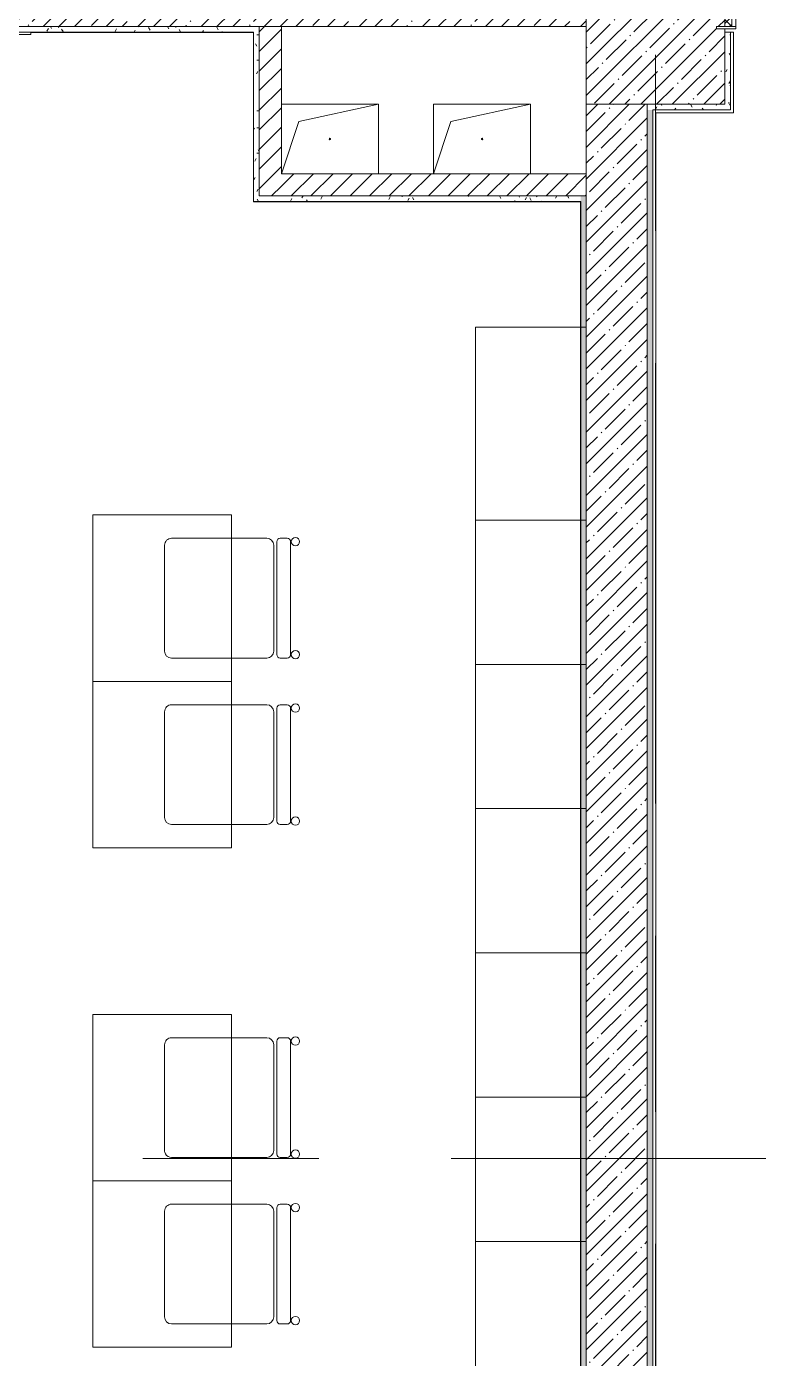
# Model space of a CAD drawing. Header units: millimetres. Extents: x 35111 to 235598, y -8553 to 29000.
# Drawn here: x 63391 to 66031, y 2880 to 7680 of the extents above; entities that cross this region are included whole.
import ezdxf

# ---------------------------------------------------------------- set-up
doc = ezdxf.new("R2010")
doc.units = ezdxf.units.MM
doc.linetypes.add('Осевая', pattern=[3175, 635, -476.25, 1587.5, -476.25])
for name, color, linetype, lineweight in [('A-DOOR', 7, 'Continuous', 9), ('A-DOOR-1', 7, 'Continuous', 13), ('A-DOOR-FRAM', 7, 'Continuous', 13), ('A-DOOR-FRAM-1', 7, 'Continuous', 9), ('A-GENM', 7, 'Continuous', 9), ('A-WALL', 7, 'Continuous', 9), ('I-WALL', 7, 'Continuous', 9), ('S-COLS', 7, 'Continuous', 9), ('Оси-2', 7, 'Осевая', 9)]:
    doc.layers.add(name, color=color, linetype=linetype, lineweight=lineweight)
for name, color, linetype, lineweight, true_color in [('A-WALL-1', 7, 'Continuous', 9, 0x3c3c3c), ('A-WALL-FNSH-1', 7, 'Continuous', 9, 0x3c3c3c), ('I-FURN-1', 7, 'Continuous', 9, 0xf0f0f0)]:
    doc.layers.add(name, color=color, linetype=linetype, lineweight=lineweight, true_color=true_color)
pattern_1 = [(45, (0, 0), (-57.02463, 57.02463), []), (45, (57.025, 0), (-57.02463, 57.02463), [100.806, -20.161, 3.353, -16.808])]
pattern_2 = [(45, (0, 0), (-35.35534, 35.35534), [])]
pattern_3 = [(0, (0, 0), (121.92, 30.48), [10.058, -81.382, 10.058, -81.382, -487.68]), (0, (0, 0), (121.92, 30.48), [-182.88, 10.058, -172.822, 10.058, -81.382, -213.36]), (0, (0, 0), (121.92, 30.48), [-457.2, 10.058, -50.902, 10.058, -142.342]), (120, (45.72, 15.24), (-87.356454, 90.345817), [10.058, -81.382, 10.058, -81.382, -487.68]), (120, (45.72, 15.24), (-87.356454, 90.345817), [-182.88, 10.058, -172.822, 10.058, -81.382, -213.36]), (120, (45.72, 15.24), (-87.356454, 90.345817), [-457.2, 10.058, -50.902, 10.058, -142.342]), (240, (60.96, 76.2), (-34.563546, -120.825817), [10.058, -81.382, 10.058, -81.382, -487.68]), (240, (60.96, 76.2), (-34.563546, -120.825817), [-182.88, 10.058, -172.822, 10.058, -81.382, -213.36]), (240, (60.96, 76.2), (-34.563546, -120.825817), [-457.2, 10.058, -50.902, 10.058, -142.342])]

# ---------------------------------------------------------------- blocks, each defined once
blk = doc.blocks.new('BSC_Колонна _Прямоугольная - 500х500-V13-План размещения напольных электротехнических лючков и розеток 3 этажа в осях 12-23')
at = {"layer": 'S-COLS'}
h = blk.add_hatch(dxfattribs=at)
h.set_pattern_fill('FP_14', color=256, style=0, pattern_type=2)
h.set_pattern_definition([(45, (-65660, -7650), (-57.02463, 57.02463), []), (45, (-65602.975, -7650), (-57.02463, 57.02463), [100.806, -20.161, 3.353, -16.808])])
h.paths.add_polyline_path([(-250, -250), (250, -250), (250, 22), (220, 22), (220, 30), (250, 30), (250, 250), (-250, 250), (-250, 22)])
for p, q in [((220, 250), (-250, 250)), ((-250, 250), (-250, -250)), ((250, -250), (250, 22)), ((-250, -250), (250, -250))]:
    blk.add_line(p, q, dxfattribs=at)
blk = doc.blocks.new('110_Дверь_СКБ_1Ст_Внутренняя1 - Д-7_л__950x2100h_Туалет-21784696-План размещения напольных электротехнических лючков и розеток 3 этажа в осях 12-23')
at = {"layer": 'A-DOOR'}
h = blk.add_hatch(dxfattribs=at)
h.set_pattern_fill('FP_30', color=256, style=0, pattern_type=2)
h.set_pattern_definition([(135, (1826.41, 174.685), (-14.14214, -14.14214), []), (225, (1826.41, 174.685), (14.14214, -14.14214), [])])
h.paths.add_polyline_path([(487.5, -110), (487.5, 110), (462.5, 110), (462.5, -110)])
at = {"layer": 'A-DOOR-FRAM-1'}
h = blk.add_hatch(dxfattribs=at)
h.set_pattern_fill('FP_31', color=256, style=0, pattern_type=2)
h.set_pattern_definition([(45, (-296.384, 174.685), (-14.1421, 14.1421), []), (135, (-296.384, 174.685), (-14.1421, -14.1421), [])])
h.paths.add_polyline_path([(-437.5, -110), (-437.5, 110), (-462.5, 110), (-462.5, -110)])
at = {"layer": 'A-DOOR'}
blk.add_arc((437.5, 110), 850, 90, 180, dxfattribs=at)
at = {"layer": 'A-DOOR-1'}
for p, q in [((437.5, 960), (397.5, 960)), ((397.5, 960), (397.5, 110)), ((437.5, 110), (437.5, 960)), ((397.5, 110), (437.5, 110))]:
    blk.add_line(p, q, dxfattribs=at)
at = {"layer": 'A-DOOR-FRAM'}
for p, q in [((-422.5, 118), (-492.5, 118)), ((-492.5, 118), (-492.5, 110)), ((-492.5, 110), (-422.5, 110)), ((-437.5, 110), (-462.5, 110)), ((-462.5, 110), (-462.5, -110)), ((-412.5, 110), (-437.5, 110)), ((-437.5, 110), (-437.5, 30)), ((-437.5, -110), (-437.5, 110)), ((-422.5, 110), (-437.5, 110)), ((-437.5, 110), (-437.5, 109)), ((-437.5, 109), (-422.5, 109)), ((-422.5, 110), (-422.5, 118)), ((-422.5, 109), (-422.5, 110)), ((-412.5, 70), (-412.5, 110)), ((437.5, 110), (437.5, 70)), ((462.5, 110), (437.5, 110)), ((517.5, 118), (447.5, 118)), ((447.5, 118), (447.5, 110)), ((462.5, 110), (447.5, 110)), ((447.5, 110), (447.5, 109)), ((447.5, 110), (517.5, 110)), ((447.5, 109), (462.5, 109)), ((462.5, 30), (462.5, 110)), ((487.5, 110), (462.5, 110)), ((462.5, 110), (462.5, -110)), ((462.5, 109), (462.5, 110)), ((487.5, -110), (487.5, 110)), ((517.5, 110), (517.5, 118)), ((-402.5, 70), (-412.5, 70)), ((-402.5, 30), (-402.5, 70)), ((437.5, 70), (427.5, 70)), ((427.5, 70), (427.5, 30)), ((-437.5, 30), (-402.5, 30)), ((-422.5, 30), (-437.5, 30)), ((-437.5, 30), (-437.5, -110)), ((-422.5, -110), (-422.5, 30)), ((427.5, 30), (462.5, 30)), ((462.5, 30), (447.5, 30)), ((447.5, 30), (447.5, -110)), ((462.5, -110), (462.5, 30)), ((-422.5, -110), (-492.5, -110)), ((-492.5, -110), (-492.5, -118)), ((-492.5, -118), (-422.5, -118)), ((-462.5, -110), (-437.5, -110)), ((-437.5, -110), (-422.5, -110)), ((-422.5, -118), (-422.5, -110)), ((447.5, -110), (462.5, -110)), ((517.5, -110), (447.5, -110)), ((447.5, -110), (447.5, -118)), ((447.5, -118), (517.5, -118)), ((462.5, -110), (487.5, -110)), ((517.5, -118), (517.5, -110))]:
    blk.add_line(p, q, dxfattribs=at)
blk = doc.blocks.new('GM_Отверстие прямоугольное _в плите_ - Отверстие-21986452-План размещения напольных электротехнических лючков и розеток 3 этажа в осях 12-23')
at = {"layer": 'A-GENM'}
for p, q in [((-175, 125), (175, 125)), ((175, 125), (-175, 125)), ((-112.5, 62.5), (175, 125)), ((175, 125), (175, -125)), ((175, -125), (175, 125)), ((-175, -125), (-112.5, 62.5))]:
    blk.add_line(p, q, dxfattribs=at)
for start, end in [(360, 180), (180, 360)]:
    blk.add_arc((0, 0), 2.5, start, end, dxfattribs=at)
blk = doc.blocks.new('GM_Отверстие прямоугольное _в плите_ - Отверстие-V51-План размещения напольных электротехнических лючков и розеток 3 этажа в осях 12-23')
at = {"layer": 'A-GENM'}
for p, q in [((-175, -125), (-175, 125)), ((-175, 125), (175, 125)), ((175, 125), (-175, 125)), ((-175, 125), (-175, -125)), ((-112.5, 62.5), (175, 125)), ((175, 125), (175, -125)), ((175, -125), (175, 125)), ((-175, -125), (-112.5, 62.5))]:
    blk.add_line(p, q, dxfattribs=at)
for start, end in [(360, 180), (180, 360)]:
    blk.add_arc((0, 0), 2.5, start, end, dxfattribs=at)
blk = doc.blocks.new('Стол базовый прямоугольный - 1_7а-25476368-План размещения напольных электротехнических лючков и розеток 3 этажа в осях 12-23')
at = {"layer": 'I-FURN-1'}
for p, q in [((250, 300), (-250, 300)), ((-250, 300), (-250, -300)), ((250, -300), (250, 300)), ((-250, -300), (250, -300))]:
    blk.add_line(p, q, dxfattribs=at)
blk = doc.blocks.new('Стул Breuer - 1_9а-V71-План размещения напольных электротехнических лючков и розеток 3 этажа в осях 12-23')
at = {"layer": 'I-FURN-1'}
for p, q in [((190.5, 241.3), (-190.5, 241.3)), ((-215.9, 215.9), (-215.9, 0)), ((215.9, 0), (215.9, 215.9)), ((-215.9, 0), (-215.9, -127)), ((215.9, -127), (215.9, 0)), ((-215.9, -176.2), (-215.9, -200.8)), ((203.2, -163.5), (-203.2, -163.5)), ((-190.5, -152.4), (190.5, -152.4)), ((215.9, -200.8), (215.9, -176.2)), ((-203.2, -213.5), (203.2, -213.5))]:
    blk.add_line(p, q, dxfattribs=at)
for centre, radius, start, end in [((-190.5, 215.9), 25.4, 90, 120), ((190.5, 215.9), 25.4, 0, 90), ((-190.5, 215.9), 25.4, 120, 180), ((-190.5, -127), 25.4, 180, 270), ((190.5, -127), 25.4, 270, 360), ((-203.2, -176.2), 12.7, 90, 180), ((203.2, -176.2), 12.7, 360, 90), ((-203.5, -230.6), 15.1, 360, 180), ((-203.5, -230.6), 15.1, 180, 360), ((-203.2, -200.8), 12.7, 180, 270), ((203.7, -230.6), 15.1, 360, 180), ((203.7, -230.6), 15.1, 180, 360), ((203.2, -200.8), 12.7, 270, 360)]:
    blk.add_arc(centre, radius, start, end, dxfattribs=at)
blk = doc.blocks.new('Стул Breuer - 1_9а-25403171-План размещения напольных электротехнических лючков и розеток 3 этажа в осях 12-23')
at = {"layer": 'I-FURN-1'}
for p, q in [((190.5, 241.3), (-190.5, 241.3)), ((-215.9, 215.9), (-215.9, 0)), ((215.9, 0), (215.9, 215.9)), ((-215.9, 0), (-215.9, -127)), ((215.9, -127), (215.9, 0)), ((-215.9, -176.2), (-215.9, -200.8)), ((203.2, -163.5), (-203.2, -163.5)), ((-190.5, -152.4), (190.5, -152.4)), ((215.9, -200.8), (215.9, -176.2)), ((-203.2, -213.5), (203.2, -213.5))]:
    blk.add_line(p, q, dxfattribs=at)
for centre, radius, start, end in [((-190.5, 215.9), 25.4, 90, 180), ((190.5, 215.9), 25.4, 0, 90), ((-190.5, -127), 25.4, 180, 270), ((190.5, -127), 25.4, 270, 360), ((-203.2, -176.2), 12.7, 90, 180), ((203.2, -176.2), 12.7, 360, 90), ((-203.5, -230.6), 15.1, 360, 180), ((-203.5, -230.6), 15.1, 180, 360), ((-203.2, -200.8), 12.7, 180, 270), ((203.7, -230.6), 15.1, 360, 180), ((203.7, -230.6), 15.1, 180, 360), ((203.2, -200.8), 12.7, 270, 360)]:
    blk.add_arc(centre, radius, start, end, dxfattribs=at)
blk = doc.blocks.new('шкаф 1_112 - шкаф 1_112-V175-План размещения напольных электротехнических лючков и розеток 3 этажа в осях 12-23')
at = {"layer": 'I-FURN-1'}
for p, q in [((-400, 6070), (-400, 0)), ((-20, 6070), (-400, 6070)), ((0, 6070), (-400, 6070)), ((-400, 6070), (-400, 5375)), ((-400, 5375), (-400, 6070)), ((-400, 6070), (-20, 6070)), ((0, 5375), (0, 6070)), ((-400, 5375), (-20, 5375)), ((0, 5375), (-400, 5375)), ((-400, 5375), (-400, 4855)), ((-400, 4855), (-400, 5375)), ((-400, 5375), (-20, 5375)), ((-400, 5375), (0, 5375)), ((-20, 5375), (-400, 5375)), ((0, 4855), (0, 5375)), ((-400, 4855), (-20, 4855)), ((-400, 4855), (0, 4855)), ((-20, 4855), (-400, 4855)), ((0, 4855), (-400, 4855)), ((-400, 4855), (-400, 4335)), ((-400, 4335), (-400, 4855)), ((-400, 4855), (-20, 4855)), ((0, 4335), (0, 4855)), ((-400, 4335), (-20, 4335)), ((0, 4335), (-400, 4335)), ((-400, 4335), (-400, 3815)), ((-400, 3815), (-400, 4335)), ((-400, 4335), (-20, 4335)), ((-400, 4335), (0, 4335)), ((-20, 4335), (-400, 4335)), ((0, 3815), (0, 4335)), ((-400, 3815), (-20, 3815)), ((-400, 3815), (0, 3815)), ((-20, 3815), (-400, 3815)), ((0, 3815), (-400, 3815)), ((-400, 3815), (-400, 3295)), ((-400, 3295), (-400, 3815)), ((-400, 3815), (-20, 3815)), ((0, 3295), (0, 3815)), ((-20, 3295), (-400, 3295)), ((0, 3295), (-400, 3295)), ((-400, 3295), (-400, 2775)), ((-400, 2775), (-400, 3295)), ((-400, 3295), (-20, 3295)), ((-400, 3295), (0, 3295)), ((-20, 3295), (-400, 3295)), ((0, 2775), (0, 3295)), ((-20, 2775), (-400, 2775)), ((-400, 2775), (0, 2775)), ((-20, 2775), (-400, 2775)), ((0, 2775), (-400, 2775)), ((-400, 2775), (-400, 2255)), ((-400, 2255), (-400, 2775)), ((-400, 2775), (-20, 2775)), ((0, 2255), (0, 2775))]:
    blk.add_line(p, q, dxfattribs=at)

msp = doc.modelspace()

# ---------------------------------------------------------------- hatches: boundary and pattern name
at = {"layer": 'I-WALL'}
h = msp.add_hatch(dxfattribs=at)
h.set_pattern_fill('FP_17', color=256, style=0, pattern_type=2)
h.set_pattern_definition(pattern_1)
h.paths.add_polyline_path([(65410, 7680), (65410, 7900), (64110, 7900), (64110, 7830), (62910, 7830), (62910, 7900), (61410, 7900), (61410, 7680), (64444, 7680)])
h = msp.add_hatch(dxfattribs=at)
h.set_pattern_fill('FP_71', color=256, style=0, pattern_type=2)
h.set_pattern_definition(pattern_3)
h.paths.add_polyline_path([(64210, 7660), (64210, 7680), (62190, 7680), (62190, 7660), (64209, 7660)])
h = msp.add_hatch(dxfattribs=at)
h.set_pattern_fill('FP_71', color=256, style=0, pattern_type=2)
h.set_pattern_definition(pattern_3)
h.paths.add_polyline_path([(64210, 7070), (64230, 7070), (64230, 7680), (64210, 7680), (64210, 7502.5)])
h = msp.add_hatch(dxfattribs=at)
h.set_pattern_fill('FP_34', color=256, style=0, pattern_type=2)
h.set_pattern_definition(pattern_2)
h.paths.add_polyline_path([(64310, 7070), (64310, 7680), (64230, 7680), (64230, 7070)])
h = msp.add_hatch(dxfattribs=at)
h.set_pattern_fill('FP_71', color=256, style=0, pattern_type=2)
h.set_pattern_definition(pattern_3)
h.paths.add_polyline_path([(65930, 7380), (65930, 7660), (65910, 7660), (65910, 7380)])
h = msp.add_hatch(dxfattribs=at)
h.set_pattern_fill('FP_17', color=256, style=0, pattern_type=2)
h.set_pattern_definition(pattern_1)
h.paths.add_polyline_path([(65410, 400), (65630, 400), (65630, 7400), (65410, 7400), (65410, 526.5)])
h = msp.add_hatch(dxfattribs=at)
h.set_pattern_fill('FP_71', color=256, style=0, pattern_type=2)
h.set_pattern_definition(pattern_3)
h.paths.add_polyline_path([(65910, 7380), (65910, 7400), (65630, 7400), (65630, 7380), (65899.8, 7380)])
h = msp.add_hatch(dxfattribs=at)
h.set_pattern_fill('FP_71', color=256, style=0, pattern_type=2)
h.set_pattern_definition(pattern_3)
h.paths.add_polyline_path([(65650, 400), (65650, 7380), (65630, 7380), (65630, 400)])
h = msp.add_hatch(dxfattribs=at)
h.set_pattern_fill('FP_34', color=256, style=0, pattern_type=2)
h.set_pattern_definition(pattern_2)
h.paths.add_polyline_path([(65390, 7070), (65410, 7070), (65410, 7150), (64310, 7150), (64310, 7070), (64444, 7070)])
h = msp.add_hatch(dxfattribs=at)
h.set_pattern_fill('FP_71', color=256, style=0, pattern_type=2)
h.set_pattern_definition(pattern_3)
h.paths.add_polyline_path([(65390, 7050), (65390, 7070), (64210, 7070), (64210, 7050), (64444, 7050)])
h = msp.add_hatch(dxfattribs=at)
h.set_pattern_fill('FP_71', color=256, style=0, pattern_type=2)
h.set_pattern_definition(pattern_3)
h.paths.add_polyline_path([(65390, 140), (65410, 140), (65410, 7070), (65390, 7070), (65390, 141)])

# ---------------------------------------------------------------- linework, layer by layer
at = {"layer": 'A-WALL'}
for p, q in [((65410, 7680), (61410, 7680)), ((64210, 7660), (63406.2, 7660)), ((64209, 7659), (64209, 7660)), ((64210, 7070), (64210, 7660)), ((65630, 7400), (65630, 400)), ((65410, 7380), (65410, 140)), ((65390, 7049), (65390, 7050)), ((65390, 7049), (65390, 141))]:
    msp.add_line(p, q, dxfattribs=at)
at = {"layer": 'A-WALL-1'}
for p, q in [((64230, 7680), (64230, 7070)), ((64310, 7150), (64310, 7680)), ((65930, 7660), (65910, 7660)), ((65930, 7380), (65930, 7660)), ((65410, 7400), (65410, 7380)), ((65650, 7380), (65661, 7380)), ((65650, 420), (65650, 7380)), ((65410, 7150), (64310, 7150)), ((65410, 7070), (64230, 7070)), ((64210, 7050), (65390, 7050))]:
    msp.add_line(p, q, dxfattribs=at)
at = {"layer": 'A-WALL-FNSH-1'}
for p, q in [((63406.2, 7659), (64209, 7659)), ((64209, 7659), (64209, 7049)), ((65941, 7660), (65930, 7660)), ((65941, 7369), (65941, 7660)), ((65930, 7380), (65661, 7380)), ((65661, 431), (65661, 7369)), ((65661, 7369), (65941, 7369)), ((64210, 7050), (64210, 7070)), ((64209, 7049), (65389, 7049)), ((65389, 7049), (65389, 141))]:
    msp.add_line(p, q, dxfattribs=at)
at = {"layer": 'I-WALL'}
for p, q in [((62210, 7660), (63406.2, 7660)), ((63406.2, 7652), (62218, 7652)), ((63406.2, 7659), (63406.2, 7652))]:
    msp.add_line(p, q, dxfattribs=at)
at = {"layer": 'Оси-2'}
for p, q in [((65660, 593.7), (65660, 24850)), ((38410.7, 3600), (82250, 3600))]:
    msp.add_line(p, q, dxfattribs=at)

# ---------------------------------------------------------------- block references
at = {"layer": 'A-DOOR'}
msp.add_blockref('110_Дверь_СКБ_1Ст_Внутренняя1 - Д-7_л__950x2100h_Туалет-21784696-План размещения напольных электротехнических лючков и розеток 3 этажа в осях 12-23', (66372.5, 7790), dxfattribs=at)
at = {"layer": 'A-GENM'}
for name, p in [('GM_Отверстие прямоугольное _в плите_ - Отверстие-21986452-План размещения напольных электротехнических лючков и розеток 3 этажа в осях 12-23', (64485, 7275)), ('GM_Отверстие прямоугольное _в плите_ - Отверстие-V51-План размещения напольных электротехнических лючков и розеток 3 этажа в осях 12-23', (65034, 7275))]:
    msp.add_blockref(name, p, dxfattribs=at)
at = {"layer": 'I-FURN-1'}
for name, p in [('шкаф 1_112 - шкаф 1_112-V175-План размещения напольных электротехнических лючков и розеток 3 этажа в осях 12-23', (65410, 526.5)), ('Стол базовый прямоугольный - 1_7а-25476368-План размещения напольных электротехнических лючков и розеток 3 этажа в осях 12-23', (63880, 5620.1)), ('Стол базовый прямоугольный - 1_7а-25476368-План размещения напольных электротехнических лючков и розеток 3 этажа в осях 12-23', (63880, 5020.1)), ('Стол базовый прямоугольный - 1_7а-25476368-План размещения напольных электротехнических лючков и розеток 3 этажа в осях 12-23', (63880, 3820.1)), ('Стол базовый прямоугольный - 1_7а-25476368-План размещения напольных электротехнических лючков и розеток 3 этажа в осях 12-23', (63880, 3220.1))]:
    msp.add_blockref(name, p, dxfattribs=at)
at = {"layer": 'I-FURN-1', "rotation": 89.99999999999959}
for name, p in [('Стул Breuer - 1_9а-25403171-План размещения напольных электротехнических лючков и розеток 3 этажа в осях 12-23', (64130, 5620.1)), ('Стул Breuer - 1_9а-25403171-План размещения напольных электротехнических лючков и розеток 3 этажа в осях 12-23', (64130, 5020.1)), ('Стул Breuer - 1_9а-V71-План размещения напольных электротехнических лючков и розеток 3 этажа в осях 12-23', (64130, 3820.1)), ('Стул Breuer - 1_9а-25403171-План размещения напольных электротехнических лючков и розеток 3 этажа в осях 12-23', (64130, 3220.1))]:
    msp.add_blockref(name, p, dxfattribs=at)
at = {"layer": 'S-COLS'}
msp.add_blockref('BSC_Колонна _Прямоугольная - 500х500-V13-План размещения напольных электротехнических лючков и розеток 3 этажа в осях 12-23', (65660, 7650), dxfattribs=at)

doc.saveas('drawing.dxf')
